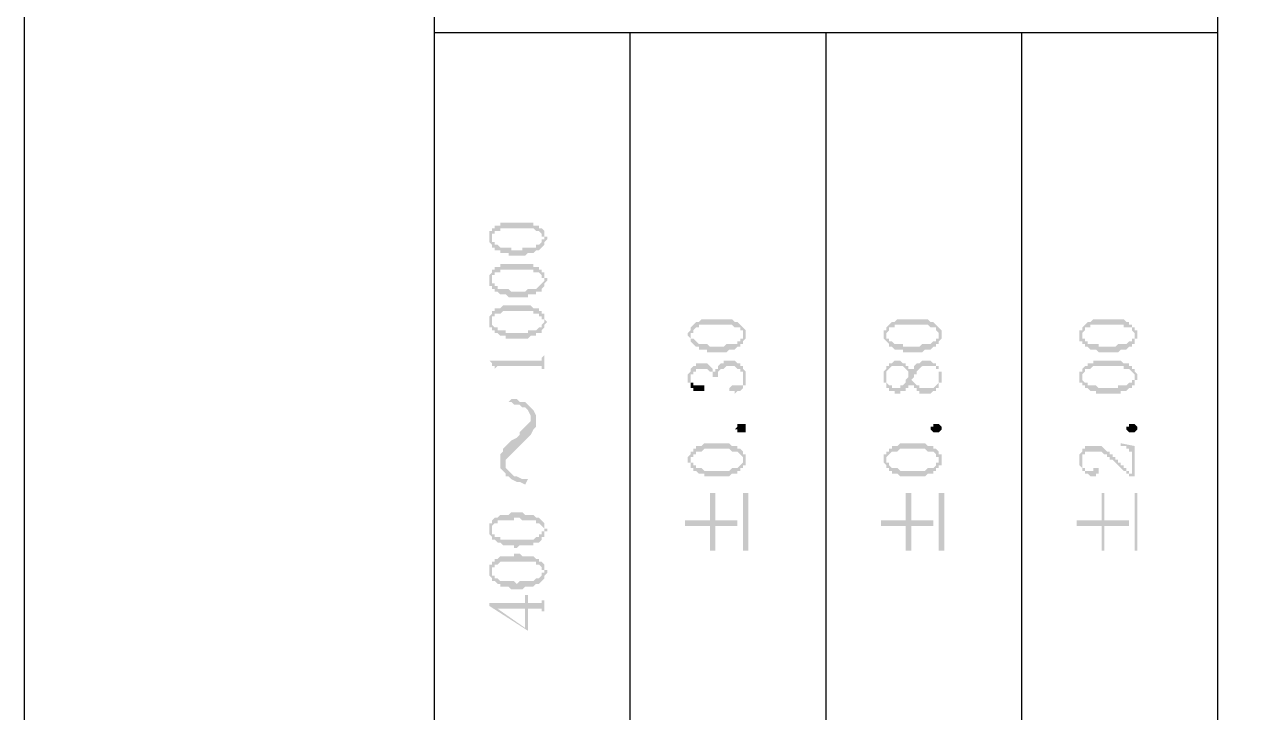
# Model space of a CAD drawing. Header units: millimetres. Extents: x 1448 to 2566, y 1057 to 1416.
# Drawn here: x 2146.13 to 2166, y 1226.03 to 1237.3 of the extents above; entities that cross this region are included whole.
import ezdxf

# ---------------------------------------------------------------- set-up
doc = ezdxf.new("R2010")
doc.units = ezdxf.units.MM

msp = doc.modelspace()

# ---------------------------------------------------------------- hatches: boundary and pattern name
at = {"transparency": 33554559}
for points in [[(2153.73711, 1233.78376), (2153.73711, 1233.73863), (2153.73711, 1233.73863), (2153.78224, 1233.6935), (2153.78224, 1233.82889), (2153.78224, 1233.87403), (2153.82737, 1233.87403), (2153.82737, 1233.91916), (2153.91764, 1233.91916), (2153.91764, 1233.96429), (2154.45922, 1233.96429), (2154.50436, 1233.91916), (2154.54949, 1233.91916), (2154.59462, 1233.87403), (2154.59462, 1233.82889), (2154.63975, 1233.82889), (2154.63975, 1233.78376), (2154.63975, 1233.91916), (2154.59462, 1233.96429), (2154.54949, 1233.96429), (2154.54949, 1234.00942), (2154.45922, 1234.00942), (2154.45922, 1234.05455), (2153.91764, 1234.05455), (2153.91764, 1234.00942), (2153.82737, 1234.00942), (2153.82737, 1233.96429), (2153.78224, 1233.96429), (2153.78224, 1233.91916), (2153.73711, 1233.91916), (2153.73711, 1233.87403), (2153.73711, 1233.82889)], [(2153.78224, 1233.6935), (2153.78224, 1233.64836), (2153.82737, 1233.64836), (2153.82737, 1233.60323), (2153.91764, 1233.60323), (2153.91764, 1233.5581), (2154.05303, 1233.5581), (2154.05303, 1233.51297), (2154.32383, 1233.51297), (2154.36896, 1233.5581), (2154.45922, 1233.5581), (2154.50436, 1233.60323), (2154.54949, 1233.60323), (2154.59462, 1233.64836), (2154.59462, 1233.64836), (2154.63975, 1233.6935), (2154.63975, 1233.73863), (2154.63975, 1233.73863), (2154.68488, 1233.78376), (2154.68488, 1233.82889), (2154.63975, 1233.82889), (2154.63975, 1233.87403), (2154.63975, 1233.91916), (2154.63975, 1233.78376), (2154.59462, 1233.78376), (2154.59462, 1233.73863), (2154.59462, 1233.73863), (2154.54949, 1233.6935), (2154.50436, 1233.6935), (2154.50436, 1233.64836), (2154.27869, 1233.64836), (2154.27869, 1233.60323), (2154.09817, 1233.60323), (2154.09817, 1233.64836), (2153.91764, 1233.64836), (2153.87251, 1233.6935), (2153.82737, 1233.6935), (2153.82737, 1233.73863), (2153.78224, 1233.73863), (2153.78224, 1233.78376), (2153.78224, 1233.78376)], [(2153.73711, 1233.10678), (2153.73711, 1233.01651), (2153.78224, 1233.01651), (2153.78224, 1233.10678), (2153.78224, 1233.15191), (2153.78224, 1233.19704), (2153.82737, 1233.19704), (2153.82737, 1233.24218), (2153.91764, 1233.24218), (2153.91764, 1233.28731), (2154.45922, 1233.28731), (2154.45922, 1233.24218), (2154.54949, 1233.24218), (2154.59462, 1233.19704), (2154.59462, 1233.15191), (2154.63975, 1233.15191), (2154.63975, 1233.10678), (2154.63975, 1233.24218), (2154.59462, 1233.24218), (2154.59462, 1233.28731), (2154.54949, 1233.28731), (2154.54949, 1233.33244), (2154.45922, 1233.33244), (2154.45922, 1233.37757), (2153.91764, 1233.37757), (2153.91764, 1233.33244), (2153.82737, 1233.33244), (2153.82737, 1233.28731), (2153.78224, 1233.28731), (2153.78224, 1233.24218), (2153.78224, 1233.24218), (2153.73711, 1233.19704), (2153.73711, 1233.15191), (2153.73711, 1233.15191)], [(2153.78224, 1233.01651), (2153.78224, 1232.97138), (2153.82737, 1232.97138), (2153.82737, 1232.92625), (2153.87251, 1232.92625), (2153.91764, 1232.88112), (2154.0079, 1232.88112), (2154.05303, 1232.83599), (2154.36896, 1232.83599), (2154.36896, 1232.88112), (2154.50436, 1232.88112), (2154.50436, 1232.92625), (2154.59462, 1232.92625), (2154.59462, 1232.97138), (2154.59462, 1232.97138), (2154.63975, 1233.01651), (2154.63975, 1233.06165), (2154.63975, 1233.06165), (2154.68488, 1233.10678), (2154.68488, 1233.15191), (2154.63975, 1233.15191), (2154.63975, 1233.19704), (2154.63975, 1233.24218), (2154.63975, 1233.10678), (2154.63975, 1233.10678), (2154.59462, 1233.06165), (2154.59462, 1233.06165), (2154.54949, 1233.01651), (2154.54949, 1233.01651), (2154.50436, 1232.97138), (2154.36896, 1232.97138), (2154.32383, 1232.92625), (2154.09817, 1232.92625), (2154.05303, 1232.97138), (2153.87251, 1232.97138), (2153.87251, 1233.01651), (2153.82737, 1233.01651), (2153.82737, 1233.06165), (2153.78224, 1233.06165), (2153.78224, 1233.10678), (2153.78224, 1233.10678)], [(2153.73711, 1232.4298), (2153.73711, 1232.38466), (2153.73711, 1232.33953), (2153.78224, 1232.33953), (2153.78224, 1232.2944), (2153.78224, 1232.4298), (2153.78224, 1232.47493), (2153.78224, 1232.52006), (2153.82737, 1232.52006), (2153.82737, 1232.56519), (2153.91764, 1232.56519), (2153.96277, 1232.61032), (2154.45922, 1232.61032), (2154.45922, 1232.56519), (2154.54949, 1232.56519), (2154.54949, 1232.52006), (2154.59462, 1232.52006), (2154.59462, 1232.47493), (2154.63975, 1232.47493), (2154.63975, 1232.4298), (2154.63975, 1232.56519), (2154.59462, 1232.56519), (2154.59462, 1232.61032), (2154.54949, 1232.61032), (2154.54949, 1232.65546), (2154.45922, 1232.65546), (2154.41409, 1232.70059), (2153.96277, 1232.70059), (2153.91764, 1232.65546), (2153.82737, 1232.65546), (2153.82737, 1232.61032), (2153.78224, 1232.61032), (2153.78224, 1232.56519), (2153.78224, 1232.56519), (2153.73711, 1232.52006), (2153.73711, 1232.47493), (2153.73711, 1232.47493)], [(2153.78224, 1232.2944), (2153.82737, 1232.2944), (2153.82737, 1232.24927), (2153.87251, 1232.24927), (2153.91764, 1232.20414), (2154.0079, 1232.20414), (2154.0079, 1232.159), (2154.36896, 1232.159), (2154.41409, 1232.20414), (2154.50436, 1232.20414), (2154.50436, 1232.24927), (2154.59462, 1232.24927), (2154.59462, 1232.2944), (2154.59462, 1232.2944), (2154.63975, 1232.33953), (2154.63975, 1232.38466), (2154.63975, 1232.38466), (2154.68488, 1232.4298), (2154.68488, 1232.4298), (2154.63975, 1232.47493), (2154.63975, 1232.52006), (2154.63975, 1232.56519), (2154.63975, 1232.4298), (2154.63975, 1232.4298), (2154.59462, 1232.38466), (2154.59462, 1232.33953), (2154.54949, 1232.33953), (2154.50436, 1232.2944), (2154.36896, 1232.2944), (2154.36896, 1232.24927), (2154.0079, 1232.24927), (2154.0079, 1232.2944), (2153.87251, 1232.2944), (2153.87251, 1232.33953), (2153.82737, 1232.33953), (2153.78224, 1232.38466), (2153.78224, 1232.4298), (2153.78224, 1232.4298)], [(2156.98662, 1232.20414), (2156.98662, 1232.20414), (2157.03176, 1232.159), (2157.03176, 1232.11387), (2157.03176, 1232.20414), (2157.03176, 1232.24927), (2157.07689, 1232.24927), (2157.07689, 1232.2944), (2157.07689, 1232.2944), (2157.12202, 1232.33953), (2157.16715, 1232.33953), (2157.16715, 1232.38466), (2157.70874, 1232.38466), (2157.75387, 1232.33953), (2157.84414, 1232.33953), (2157.84414, 1232.2944), (2157.88927, 1232.2944), (2157.88927, 1232.24927), (2157.88927, 1232.20414), (2157.88927, 1232.33953), (2157.88927, 1232.33953), (2157.84414, 1232.38466), (2157.84414, 1232.38466), (2157.799, 1232.4298), (2157.75387, 1232.4298), (2157.70874, 1232.47493), (2157.21229, 1232.47493), (2157.16715, 1232.4298), (2157.12202, 1232.4298), (2157.07689, 1232.38466), (2157.07689, 1232.38466), (2157.03176, 1232.33953), (2157.03176, 1232.2944), (2157.03176, 1232.2944), (2156.98662, 1232.24927), (2156.98662, 1232.24927)], [(2160.19101, 1232.20414), (2160.19101, 1232.159), (2160.23614, 1232.11387), (2160.23614, 1232.20414), (2160.23614, 1232.24927), (2160.23614, 1232.24927), (2160.28127, 1232.2944), (2160.28127, 1232.33953), (2160.37154, 1232.33953), (2160.37154, 1232.38466), (2160.91312, 1232.38466), (2160.95826, 1232.33953), (2161.04852, 1232.33953), (2161.04852, 1232.2944), (2161.04852, 1232.2944), (2161.09365, 1232.24927), (2161.09365, 1232.20414), (2161.09365, 1232.33953), (2161.09365, 1232.33953), (2161.04852, 1232.38466), (2161.04852, 1232.38466), (2161.00339, 1232.4298), (2160.95826, 1232.4298), (2160.91312, 1232.47493), (2160.41667, 1232.47493), (2160.37154, 1232.4298), (2160.32641, 1232.4298), (2160.28127, 1232.38466), (2160.28127, 1232.38466), (2160.23614, 1232.33953), (2160.23614, 1232.2944), (2160.19101, 1232.2944), (2160.19101, 1232.24927), (2160.19101, 1232.24927)], [(2163.39539, 1232.20414), (2163.39539, 1232.11387), (2163.44053, 1232.11387), (2163.44053, 1232.20414), (2163.44053, 1232.24927), (2163.44053, 1232.24927), (2163.48566, 1232.2944), (2163.48566, 1232.33953), (2163.57592, 1232.33953), (2163.57592, 1232.38466), (2164.11751, 1232.38466), (2164.11751, 1232.33953), (2164.2529, 1232.33953), (2164.2529, 1232.2944), (2164.2529, 1232.2944), (2164.29804, 1232.24927), (2164.29804, 1232.20414), (2164.29804, 1232.33953), (2164.2529, 1232.33953), (2164.2529, 1232.38466), (2164.20777, 1232.38466), (2164.20777, 1232.4298), (2164.16264, 1232.4298), (2164.11751, 1232.47493), (2163.62105, 1232.47493), (2163.57592, 1232.4298), (2163.53079, 1232.4298), (2163.48566, 1232.38466), (2163.48566, 1232.38466), (2163.44053, 1232.33953), (2163.44053, 1232.2944), (2163.39539, 1232.2944), (2163.39539, 1232.24927), (2163.39539, 1232.24927)], [(2157.03176, 1232.11387), (2157.07689, 1232.06874), (2157.07689, 1232.06874), (2157.12202, 1232.02361), (2157.16715, 1232.02361), (2157.16715, 1231.97847), (2157.30255, 1231.97847), (2157.30255, 1231.93334), (2157.61848, 1231.93334), (2157.66361, 1231.97847), (2157.75387, 1231.97847), (2157.799, 1232.02361), (2157.84414, 1232.02361), (2157.84414, 1232.06874), (2157.88927, 1232.06874), (2157.88927, 1232.11387), (2157.88927, 1232.11387), (2157.9344, 1232.159), (2157.9344, 1232.20414), (2157.9344, 1232.24927), (2157.9344, 1232.2944), (2157.9344, 1232.2944), (2157.88927, 1232.33953), (2157.88927, 1232.20414), (2157.88927, 1232.159), (2157.84414, 1232.159), (2157.84414, 1232.11387), (2157.799, 1232.11387), (2157.799, 1232.06874), (2157.61848, 1232.06874), (2157.57334, 1232.02361), (2157.34768, 1232.02361), (2157.30255, 1232.06874), (2157.16715, 1232.06874), (2157.12202, 1232.11387), (2157.12202, 1232.11387), (2157.07689, 1232.159), (2157.03176, 1232.159), (2157.03176, 1232.20414), (2157.03176, 1232.20414)], [(2160.23614, 1232.11387), (2160.28127, 1232.06874), (2160.28127, 1232.02361), (2160.32641, 1232.02361), (2160.37154, 1231.97847), (2160.50693, 1231.97847), (2160.50693, 1231.93334), (2160.82286, 1231.93334), (2160.86799, 1231.97847), (2160.95826, 1231.97847), (2161.00339, 1232.02361), (2161.04852, 1232.02361), (2161.04852, 1232.06874), (2161.09365, 1232.06874), (2161.09365, 1232.11387), (2161.09365, 1232.11387), (2161.13878, 1232.159), (2161.13878, 1232.20414), (2161.13878, 1232.24927), (2161.13878, 1232.2944), (2161.13878, 1232.2944), (2161.09365, 1232.33953), (2161.09365, 1232.20414), (2161.09365, 1232.159), (2161.04852, 1232.159), (2161.04852, 1232.11387), (2161.00339, 1232.11387), (2160.95826, 1232.06874), (2160.82286, 1232.06874), (2160.77773, 1232.02361), (2160.50693, 1232.02361), (2160.50693, 1232.06874), (2160.37154, 1232.06874), (2160.32641, 1232.11387), (2160.28127, 1232.11387), (2160.28127, 1232.159), (2160.23614, 1232.159), (2160.23614, 1232.20414), (2160.23614, 1232.20414)], [(2163.44053, 1232.11387), (2163.44053, 1232.06874), (2163.48566, 1232.06874), (2163.48566, 1232.02361), (2163.53079, 1232.02361), (2163.57592, 1231.97847), (2163.66619, 1231.97847), (2163.71132, 1231.93334), (2164.02724, 1231.93334), (2164.07238, 1231.97847), (2164.16264, 1231.97847), (2164.20777, 1232.02361), (2164.2529, 1232.02361), (2164.2529, 1232.06874), (2164.29804, 1232.06874), (2164.29804, 1232.11387), (2164.29804, 1232.159), (2164.34317, 1232.159), (2164.34317, 1232.20414), (2164.34317, 1232.24927), (2164.34317, 1232.2944), (2164.29804, 1232.2944), (2164.29804, 1232.33953), (2164.29804, 1232.20414), (2164.29804, 1232.159), (2164.2529, 1232.159), (2164.2529, 1232.11387), (2164.20777, 1232.11387), (2164.16264, 1232.06874), (2164.02724, 1232.06874), (2163.98211, 1232.02361), (2163.71132, 1232.02361), (2163.71132, 1232.06874), (2163.53079, 1232.06874), (2163.53079, 1232.11387), (2163.48566, 1232.11387), (2163.48566, 1232.159), (2163.44053, 1232.159), (2163.44053, 1232.20414), (2163.44053, 1232.20414)], [(2153.73711, 1231.79795), (2153.73711, 1231.79795), (2153.78224, 1231.75281), (2153.78224, 1231.70768), (2153.82737, 1231.70768), (2153.82737, 1231.66255), (2153.82737, 1231.57228), (2153.82737, 1231.66255), (2153.87251, 1231.70768), (2154.59462, 1231.70768), (2154.59462, 1231.66255), (2154.63975, 1231.66255), (2154.63975, 1231.57228), (2154.63975, 1231.97847), (2154.63975, 1231.88821), (2154.63975, 1231.88821), (2154.59462, 1231.84308), (2154.59462, 1231.79795), (2154.54949, 1231.79795)], [(2156.98662, 1231.52715), (2156.98662, 1231.43689), (2157.03176, 1231.43689), (2157.03176, 1231.39176), (2157.03176, 1231.52715), (2157.03176, 1231.57228), (2157.07689, 1231.57228), (2157.07689, 1231.61742), (2157.12202, 1231.61742), (2157.12202, 1231.66255), (2157.30255, 1231.66255), (2157.34768, 1231.61742), (2157.39281, 1231.61742), (2157.39281, 1231.57228), (2157.39281, 1231.52715), (2157.43795, 1231.52715), (2157.43795, 1231.43689), (2157.43795, 1231.52715), (2157.48308, 1231.52715), (2157.48308, 1231.57228), (2157.48308, 1231.61742), (2157.48308, 1231.61742), (2157.52821, 1231.66255), (2157.57334, 1231.66255), (2157.61848, 1231.70768), (2157.75387, 1231.70768), (2157.799, 1231.66255), (2157.84414, 1231.66255), (2157.84414, 1231.61742), (2157.88927, 1231.61742), (2157.88927, 1231.57228), (2157.88927, 1231.48202), (2157.88927, 1231.66255), (2157.88927, 1231.70768), (2157.84414, 1231.70768), (2157.84414, 1231.75281), (2157.799, 1231.75281), (2157.75387, 1231.79795), (2157.57334, 1231.79795), (2157.57334, 1231.75281), (2157.52821, 1231.75281), (2157.48308, 1231.70768), (2157.48308, 1231.66255), (2157.43795, 1231.66255), (2157.43795, 1231.57228), (2157.43795, 1231.61742), (2157.39281, 1231.61742), (2157.39281, 1231.66255), (2157.39281, 1231.66255), (2157.34768, 1231.70768), (2157.34768, 1231.70768), (2157.30255, 1231.75281), (2157.12202, 1231.75281), (2157.12202, 1231.70768), (2157.07689, 1231.70768), (2157.03176, 1231.66255), (2157.03176, 1231.61742), (2157.03176, 1231.61742), (2156.98662, 1231.57228), (2156.98662, 1231.57228)], [(2160.19101, 1231.52715), (2160.19101, 1231.43689), (2160.23614, 1231.43689), (2160.23614, 1231.39176), (2160.23614, 1231.34662), (2160.28127, 1231.34662), (2160.28127, 1231.30149), (2160.37154, 1231.30149), (2160.37154, 1231.25636), (2160.4618, 1231.25636), (2160.4618, 1231.30149), (2160.55207, 1231.30149), (2160.55207, 1231.34662), (2160.5972, 1231.34662), (2160.5972, 1231.39176), (2160.64233, 1231.39176), (2160.64233, 1231.43689), (2160.64233, 1231.39176), (2160.64233, 1231.48202), (2160.64233, 1231.48202), (2160.68746, 1231.52715), (2160.68746, 1231.57228), (2160.7326, 1231.57228), (2160.7326, 1231.61742), (2160.7326, 1231.61742), (2160.77773, 1231.66255), (2160.77773, 1231.66255), (2160.82286, 1231.70768), (2161.04852, 1231.70768), (2161.04852, 1231.66255), (2161.09365, 1231.66255), (2161.09365, 1231.57228), (2161.09365, 1231.39176), (2161.09365, 1231.43689), (2161.13878, 1231.43689), (2161.13878, 1231.48202), (2161.13878, 1231.57228), (2161.13878, 1231.61742), (2161.09365, 1231.61742), (2161.09365, 1231.66255), (2161.09365, 1231.70768), (2161.04852, 1231.70768), (2161.04852, 1231.75281), (2161.00339, 1231.75281), (2160.95826, 1231.79795), (2160.82286, 1231.79795), (2160.77773, 1231.75281), (2160.7326, 1231.75281), (2160.68746, 1231.70768), (2160.68746, 1231.66255), (2160.64233, 1231.66255), (2160.64233, 1231.61742), (2160.64233, 1231.66255), (2160.5972, 1231.57228), (2160.5972, 1231.52715), (2160.5972, 1231.52715), (2160.55207, 1231.48202), (2160.55207, 1231.43689), (2160.55207, 1231.43689), (2160.50693, 1231.39176), (2160.4618, 1231.39176), (2160.4618, 1231.34662), (2160.32641, 1231.34662), (2160.32641, 1231.39176), (2160.28127, 1231.39176), (2160.23614, 1231.43689), (2160.23614, 1231.48202), (2160.23614, 1231.66255), (2160.23614, 1231.66255), (2160.19101, 1231.61742), (2160.19101, 1231.57228), (2160.19101, 1231.57228)], [(2160.23614, 1231.66255), (2160.23614, 1231.52715), (2160.23614, 1231.57228), (2160.23614, 1231.61742), (2160.23614, 1231.61742), (2160.28127, 1231.66255), (2160.28127, 1231.66255), (2160.32641, 1231.70768), (2160.50693, 1231.70768), (2160.55207, 1231.66255), (2160.55207, 1231.66255), (2160.5972, 1231.61742), (2160.5972, 1231.57228), (2160.64233, 1231.66255), (2160.5972, 1231.66255), (2160.5972, 1231.70768), (2160.55207, 1231.70768), (2160.55207, 1231.75281), (2160.50693, 1231.75281), (2160.4618, 1231.79795), (2160.37154, 1231.79795), (2160.32641, 1231.75281), (2160.28127, 1231.75281), (2160.28127, 1231.70768), (2160.23614, 1231.70768)], [(2163.39539, 1231.52715), (2163.39539, 1231.48202), (2163.39539, 1231.43689), (2163.44053, 1231.43689), (2163.44053, 1231.39176), (2163.44053, 1231.52715), (2163.44053, 1231.57228), (2163.44053, 1231.57228), (2163.48566, 1231.61742), (2163.48566, 1231.66255), (2163.57592, 1231.66255), (2163.62105, 1231.70768), (2164.11751, 1231.70768), (2164.11751, 1231.66255), (2164.20777, 1231.66255), (2164.2529, 1231.61742), (2164.2529, 1231.61742), (2164.29804, 1231.57228), (2164.29804, 1231.52715), (2164.29804, 1231.66255), (2164.2529, 1231.66255), (2164.2529, 1231.70768), (2164.20777, 1231.70768), (2164.20777, 1231.75281), (2164.11751, 1231.75281), (2164.07238, 1231.79795), (2163.62105, 1231.79795), (2163.62105, 1231.75281), (2163.53079, 1231.75281), (2163.53079, 1231.70768), (2163.48566, 1231.70768), (2163.44053, 1231.66255), (2163.44053, 1231.61742), (2163.39539, 1231.61742), (2163.39539, 1231.57228), (2163.39539, 1231.57228)], [(2157.66361, 1231.34662), (2157.66361, 1231.30149), (2157.75387, 1231.30149), (2157.75387, 1231.25636), (2157.75387, 1231.25636), (2157.799, 1231.30149), (2157.84414, 1231.30149), (2157.88927, 1231.34662), (2157.88927, 1231.39176), (2157.9344, 1231.39176), (2157.9344, 1231.43689), (2157.9344, 1231.52715), (2157.9344, 1231.57228), (2157.9344, 1231.61742), (2157.9344, 1231.61742), (2157.88927, 1231.66255), (2157.88927, 1231.48202), (2157.88927, 1231.39176), (2157.70874, 1231.39176)], [(2163.44053, 1231.39176), (2163.48566, 1231.39176), (2163.48566, 1231.34662), (2163.53079, 1231.34662), (2163.57592, 1231.30149), (2163.66619, 1231.30149), (2163.66619, 1231.25636), (2164.07238, 1231.25636), (2164.07238, 1231.30149), (2164.16264, 1231.30149), (2164.20777, 1231.34662), (2164.2529, 1231.34662), (2164.2529, 1231.39176), (2164.29804, 1231.39176), (2164.29804, 1231.43689), (2164.29804, 1231.48202), (2164.34317, 1231.48202), (2164.34317, 1231.52715), (2164.34317, 1231.57228), (2164.34317, 1231.57228), (2164.29804, 1231.61742), (2164.29804, 1231.66255), (2164.29804, 1231.52715), (2164.29804, 1231.48202), (2164.2529, 1231.48202), (2164.2529, 1231.43689), (2164.20777, 1231.43689), (2164.16264, 1231.39176), (2164.02724, 1231.39176), (2164.02724, 1231.34662), (2163.71132, 1231.34662), (2163.66619, 1231.39176), (2163.53079, 1231.39176), (2163.53079, 1231.43689), (2163.48566, 1231.43689), (2163.44053, 1231.48202), (2163.44053, 1231.52715), (2163.44053, 1231.52715)], [(2157.03176, 1231.39176), (2157.03176, 1231.34662), (2157.07689, 1231.34662), (2157.07689, 1231.30149), (2157.25742, 1231.30149), (2157.25742, 1231.34662), (2157.25742, 1231.39176), (2157.07689, 1231.39176), (2157.07689, 1231.43689), (2157.03176, 1231.43689), (2157.03176, 1231.48202), (2157.03176, 1231.48202)], [(2160.64233, 1231.39176), (2160.68746, 1231.39176), (2160.68746, 1231.34662), (2160.7326, 1231.34662), (2160.7326, 1231.30149), (2160.77773, 1231.30149), (2160.77773, 1231.25636), (2160.95826, 1231.25636), (2161.00339, 1231.30149), (2161.04852, 1231.30149), (2161.04852, 1231.34662), (2161.09365, 1231.34662), (2161.09365, 1231.39176), (2161.09365, 1231.52715), (2161.09365, 1231.43689), (2161.09365, 1231.43689), (2161.04852, 1231.39176), (2161.04852, 1231.39176), (2161.00339, 1231.34662), (2160.77773, 1231.34662), (2160.77773, 1231.39176), (2160.7326, 1231.39176), (2160.68746, 1231.43689), (2160.68746, 1231.43689), (2160.64233, 1231.48202)], [(2154.05303, 1231.12096), (2154.09817, 1231.12096), (2154.1433, 1231.07583), (2154.23356, 1231.07583), (2154.27869, 1231.0307), (2154.32383, 1231.0307), (2154.36896, 1230.98557), (2154.41409, 1230.8953), (2154.41409, 1230.57938), (2154.41409, 1230.57938), (2154.45922, 1230.66964), (2154.50436, 1230.71477), (2154.50436, 1230.8953), (2154.45922, 1230.98557), (2154.41409, 1231.0307), (2154.41409, 1231.0307), (2154.36896, 1231.07583), (2154.32383, 1231.12096), (2154.23356, 1231.12096), (2154.18843, 1231.1661), (2154.09817, 1231.1661)], [(2153.91764, 1230.12806), (2153.91764, 1230.03779), (2153.96277, 1229.99266), (2154.0079, 1229.94753), (2154.0079, 1230.12806), (2154.0079, 1230.17319), (2154.05303, 1230.21832), (2154.09817, 1230.26345), (2154.1433, 1230.30858), (2154.18843, 1230.35372), (2154.23356, 1230.39885), (2154.27869, 1230.44398), (2154.32383, 1230.48911), (2154.32383, 1230.48911), (2154.36896, 1230.53424), (2154.41409, 1230.57938), (2154.41409, 1230.85017), (2154.41409, 1230.80504), (2154.36896, 1230.75991), (2154.32383, 1230.71477), (2154.27869, 1230.66964), (2154.23356, 1230.62451), (2154.23356, 1230.57938), (2154.18843, 1230.53424), (2154.09817, 1230.48911), (2154.09817, 1230.48911), (2154.05303, 1230.44398), (2154.0079, 1230.39885), (2153.96277, 1230.35372), (2153.96277, 1230.30858), (2153.91764, 1230.26345), (2153.91764, 1230.21832)], [(2157.9344, 1230.66964), (2157.9344, 1230.62451), (2157.799, 1230.62451), (2157.799, 1230.66964), (2157.75387, 1230.66964), (2157.799, 1230.71477), (2157.799, 1230.75991), (2157.9344, 1230.75991), (2157.9344, 1230.71477), (2157.9344, 1230.66964)], [(2161.13878, 1230.66964), (2161.13878, 1230.66964), (2161.09365, 1230.62451), (2161.00339, 1230.62451), (2160.95826, 1230.66964), (2160.95826, 1230.71477), (2161.00339, 1230.71477), (2161.00339, 1230.75991), (2161.09365, 1230.75991), (2161.13878, 1230.71477), (2161.13878, 1230.66964)], [(2164.34317, 1230.66964), (2164.34317, 1230.66964), (2164.29804, 1230.62451), (2164.20777, 1230.62451), (2164.16264, 1230.66964), (2164.16264, 1230.71477), (2164.20777, 1230.71477), (2164.20777, 1230.75991), (2164.29804, 1230.75991), (2164.34317, 1230.71477), (2164.34317, 1230.66964)], [(2156.98662, 1230.17319), (2156.98662, 1230.12806), (2157.03176, 1230.12806), (2157.03176, 1230.08292), (2157.03176, 1230.03779), (2157.03176, 1230.17319), (2157.03176, 1230.21832), (2157.07689, 1230.21832), (2157.07689, 1230.26345), (2157.12202, 1230.26345), (2157.12202, 1230.30858), (2157.21229, 1230.30858), (2157.25742, 1230.35372), (2157.66361, 1230.35372), (2157.70874, 1230.30858), (2157.799, 1230.30858), (2157.84414, 1230.26345), (2157.84414, 1230.26345), (2157.88927, 1230.21832), (2157.88927, 1230.17319), (2157.88927, 1230.30858), (2157.88927, 1230.30858), (2157.84414, 1230.35372), (2157.799, 1230.35372), (2157.799, 1230.39885), (2157.70874, 1230.39885), (2157.66361, 1230.44398), (2157.25742, 1230.44398), (2157.21229, 1230.39885), (2157.12202, 1230.39885), (2157.12202, 1230.35372), (2157.07689, 1230.35372), (2157.07689, 1230.30858), (2157.03176, 1230.30858), (2157.03176, 1230.26345), (2157.03176, 1230.26345), (2156.98662, 1230.21832), (2156.98662, 1230.21832)], [(2160.19101, 1230.17319), (2160.19101, 1230.12806), (2160.19101, 1230.12806), (2160.23614, 1230.08292), (2160.23614, 1230.03779), (2160.23614, 1230.17319), (2160.23614, 1230.21832), (2160.23614, 1230.21832), (2160.28127, 1230.26345), (2160.28127, 1230.26345), (2160.32641, 1230.30858), (2160.41667, 1230.30858), (2160.4618, 1230.35372), (2160.86799, 1230.35372), (2160.91312, 1230.30858), (2161.00339, 1230.30858), (2161.04852, 1230.26345), (2161.04852, 1230.21832), (2161.09365, 1230.21832), (2161.09365, 1230.17319), (2161.09365, 1230.30858), (2161.09365, 1230.30858), (2161.04852, 1230.35372), (2161.00339, 1230.35372), (2161.00339, 1230.39885), (2160.91312, 1230.39885), (2160.86799, 1230.44398), (2160.4618, 1230.44398), (2160.41667, 1230.39885), (2160.32641, 1230.39885), (2160.32641, 1230.35372), (2160.28127, 1230.35372), (2160.28127, 1230.30858), (2160.23614, 1230.30858), (2160.23614, 1230.26345), (2160.19101, 1230.26345), (2160.19101, 1230.21832), (2160.19101, 1230.21832)], [(2163.39539, 1230.17319), (2163.39539, 1230.12806), (2163.39539, 1230.08292), (2163.39539, 1230.08292), (2163.44053, 1230.03779), (2163.44053, 1230.17319), (2163.44053, 1230.26345), (2163.48566, 1230.26345), (2163.48566, 1230.30858), (2163.75645, 1230.30858), (2163.80158, 1230.26345), (2163.84672, 1230.26345), (2163.84672, 1230.21832), (2163.89185, 1230.21832), (2163.89185, 1230.17319), (2163.93698, 1230.17319), (2163.98211, 1230.12806), (2163.98211, 1230.12806), (2164.02724, 1230.08292), (2164.02724, 1230.08292), (2164.07238, 1230.03779), (2164.07238, 1230.03779), (2164.11751, 1229.99266), (2164.16264, 1229.99266), (2164.16264, 1229.94753), (2164.20777, 1229.94753), (2164.20777, 1229.90239), (2164.2529, 1229.90239), (2164.2529, 1229.94753), (2164.20777, 1229.94753), (2164.20777, 1229.99266), (2164.16264, 1229.99266), (2164.16264, 1230.03779), (2164.11751, 1230.03779), (2164.11751, 1230.08292), (2164.07238, 1230.08292), (2164.07238, 1230.12806), (2164.02724, 1230.12806), (2164.02724, 1230.17319), (2163.98211, 1230.17319), (2163.98211, 1230.21832), (2163.93698, 1230.21832), (2163.93698, 1230.26345), (2163.89185, 1230.26345), (2163.89185, 1230.30858), (2163.84672, 1230.30858), (2163.80158, 1230.35372), (2163.80158, 1230.35372), (2163.75645, 1230.39885), (2163.48566, 1230.39885), (2163.48566, 1230.35372), (2163.44053, 1230.35372), (2163.44053, 1230.30858), (2163.44053, 1230.30858), (2163.39539, 1230.26345), (2163.39539, 1230.21832), (2163.39539, 1230.21832)], [(2164.07238, 1230.44398), (2164.07238, 1230.39885), (2164.16264, 1230.39885), (2164.16264, 1230.35372), (2164.20777, 1230.35372), (2164.20777, 1230.30858), (2164.2529, 1230.30858), (2164.2529, 1229.90239), (2164.29804, 1229.90239), (2164.29804, 1230.39885)], [(2157.03176, 1230.03779), (2157.07689, 1230.03779), (2157.07689, 1229.99266), (2157.12202, 1229.99266), (2157.16715, 1229.94753), (2157.25742, 1229.94753), (2157.25742, 1229.90239), (2157.66361, 1229.90239), (2157.70874, 1229.94753), (2157.799, 1229.94753), (2157.799, 1229.99266), (2157.84414, 1229.99266), (2157.84414, 1230.03779), (2157.88927, 1230.03779), (2157.88927, 1230.08292), (2157.9344, 1230.08292), (2157.9344, 1230.12806), (2157.9344, 1230.17319), (2157.9344, 1230.21832), (2157.9344, 1230.26345), (2157.88927, 1230.26345), (2157.88927, 1230.30858), (2157.88927, 1230.17319), (2157.88927, 1230.12806), (2157.88927, 1230.12806), (2157.84414, 1230.08292), (2157.84414, 1230.08292), (2157.799, 1230.03779), (2157.70874, 1230.03779), (2157.66361, 1229.99266), (2157.25742, 1229.99266), (2157.21229, 1230.03779), (2157.12202, 1230.03779), (2157.12202, 1230.08292), (2157.07689, 1230.08292), (2157.07689, 1230.12806), (2157.03176, 1230.12806), (2157.03176, 1230.17319), (2157.03176, 1230.17319)], [(2160.23614, 1230.03779), (2160.28127, 1230.03779), (2160.28127, 1229.99266), (2160.32641, 1229.99266), (2160.32641, 1229.94753), (2160.41667, 1229.94753), (2160.4618, 1229.90239), (2160.86799, 1229.90239), (2160.91312, 1229.94753), (2161.00339, 1229.94753), (2161.00339, 1229.99266), (2161.04852, 1229.99266), (2161.04852, 1230.03779), (2161.09365, 1230.03779), (2161.09365, 1230.08292), (2161.13878, 1230.08292), (2161.13878, 1230.12806), (2161.13878, 1230.17319), (2161.13878, 1230.21832), (2161.13878, 1230.26345), (2161.09365, 1230.26345), (2161.09365, 1230.30858), (2161.09365, 1230.17319), (2161.09365, 1230.12806), (2161.04852, 1230.12806), (2161.04852, 1230.08292), (2161.04852, 1230.08292), (2161.00339, 1230.03779), (2160.91312, 1230.03779), (2160.86799, 1229.99266), (2160.4618, 1229.99266), (2160.41667, 1230.03779), (2160.32641, 1230.03779), (2160.28127, 1230.08292), (2160.28127, 1230.12806), (2160.23614, 1230.12806), (2160.23614, 1230.17319), (2160.23614, 1230.17319)], [(2154.0079, 1229.94753), (2154.0079, 1229.90239), (2154.05303, 1229.90239), (2154.09817, 1229.85726), (2154.18843, 1229.81213), (2154.23356, 1229.81213), (2154.32383, 1229.767), (2154.36896, 1229.85726), (2154.27869, 1229.85726), (2154.18843, 1229.90239), (2154.1433, 1229.90239), (2154.09817, 1229.94753), (2154.09817, 1229.94753), (2154.05303, 1229.99266), (2154.0079, 1230.03779), (2154.0079, 1230.12806)], [(2163.44053, 1230.03779), (2163.44053, 1229.99266), (2163.48566, 1229.99266), (2163.48566, 1229.94753), (2163.53079, 1229.94753), (2163.57592, 1229.90239), (2163.66619, 1229.90239), (2163.66619, 1229.94753), (2163.71132, 1229.94753), (2163.71132, 1229.99266), (2163.71132, 1230.03779), (2163.62105, 1230.03779), (2163.62105, 1229.99266), (2163.48566, 1229.99266), (2163.48566, 1230.03779), (2163.44053, 1230.03779), (2163.44053, 1230.08292), (2163.44053, 1230.17319)], [(2156.94149, 1229.18028), (2156.94149, 1229.09002), (2157.34768, 1229.09002), (2157.34768, 1228.68383), (2157.43795, 1228.68383), (2157.43795, 1229.09002), (2157.799, 1229.09002), (2157.799, 1229.18028), (2157.43795, 1229.18028), (2157.43795, 1229.6316), (2157.34768, 1229.6316), (2157.34768, 1229.18028)], [(2157.97953, 1228.68383), (2157.97953, 1229.6316), (2157.88927, 1229.6316), (2157.88927, 1228.68383)], [(2160.14588, 1229.18028), (2160.14588, 1229.09002), (2160.55207, 1229.09002), (2160.55207, 1228.68383), (2160.64233, 1228.68383), (2160.64233, 1229.09002), (2161.00339, 1229.09002), (2161.00339, 1229.18028), (2160.64233, 1229.18028), (2160.64233, 1229.6316), (2160.55207, 1229.6316), (2160.55207, 1229.18028)], [(2161.18392, 1228.68383), (2161.18392, 1229.6316), (2161.09365, 1229.6316), (2161.09365, 1228.68383)], [(2163.35026, 1229.18028), (2163.35026, 1229.09002), (2163.75645, 1229.09002), (2163.75645, 1228.68383), (2163.80158, 1228.68383), (2163.80158, 1229.09002), (2164.20777, 1229.09002), (2164.20777, 1229.18028), (2163.80158, 1229.18028), (2163.80158, 1229.6316), (2163.75645, 1229.6316), (2163.75645, 1229.18028)], [(2164.34317, 1228.68383), (2164.34317, 1229.6316), (2164.29804, 1229.6316), (2164.29804, 1228.68383)], [(2153.73711, 1229.04488), (2153.73711, 1228.99975), (2153.73711, 1228.95462), (2153.73711, 1228.95462), (2153.78224, 1228.90949), (2153.78224, 1229.04488), (2153.78224, 1229.09002), (2153.78224, 1229.09002), (2153.82737, 1229.13515), (2153.87251, 1229.13515), (2153.87251, 1229.18028), (2154.1433, 1229.18028), (2154.1433, 1229.22541), (2154.23356, 1229.22541), (2154.27869, 1229.18028), (2154.50436, 1229.18028), (2154.50436, 1229.13515), (2154.54949, 1229.13515), (2154.59462, 1229.09002), (2154.59462, 1229.09002), (2154.63975, 1229.04488), (2154.63975, 1229.13515), (2154.59462, 1229.18028), (2154.59462, 1229.18028), (2154.54949, 1229.22541), (2154.50436, 1229.22541), (2154.45922, 1229.27054), (2154.32383, 1229.27054), (2154.27869, 1229.31568), (2154.09817, 1229.31568), (2154.05303, 1229.27054), (2153.91764, 1229.27054), (2153.87251, 1229.22541), (2153.82737, 1229.22541), (2153.78224, 1229.18028), (2153.78224, 1229.13515), (2153.73711, 1229.13515), (2153.73711, 1229.09002)], [(2153.78224, 1228.90949), (2153.78224, 1228.86435), (2153.82737, 1228.86435), (2153.87251, 1228.81922), (2153.91764, 1228.81922), (2153.96277, 1228.77409), (2154.1433, 1228.77409), (2154.1433, 1228.72896), (2154.18843, 1228.72896), (2154.23356, 1228.77409), (2154.45922, 1228.77409), (2154.45922, 1228.81922), (2154.54949, 1228.81922), (2154.59462, 1228.86435), (2154.59462, 1228.90949), (2154.63975, 1228.90949), (2154.63975, 1228.95462), (2154.63975, 1228.99975), (2154.68488, 1228.99975), (2154.68488, 1229.04488), (2154.63975, 1229.04488), (2154.63975, 1229.09002), (2154.63975, 1229.13515), (2154.63975, 1228.99975), (2154.59462, 1228.99975), (2154.59462, 1228.95462), (2154.54949, 1228.95462), (2154.54949, 1228.90949), (2154.50436, 1228.90949), (2154.45922, 1228.86435), (2153.91764, 1228.86435), (2153.91764, 1228.90949), (2153.82737, 1228.90949), (2153.82737, 1228.95462), (2153.78224, 1228.95462), (2153.78224, 1228.99975), (2153.78224, 1229.04488)], [(2153.73711, 1228.3679), (2153.73711, 1228.32277), (2153.73711, 1228.27764), (2153.73711, 1228.27764), (2153.78224, 1228.2325), (2153.78224, 1228.3679), (2153.78224, 1228.41303), (2153.82737, 1228.41303), (2153.82737, 1228.45816), (2153.87251, 1228.45816), (2153.91764, 1228.5033), (2154.50436, 1228.5033), (2154.50436, 1228.45816), (2154.54949, 1228.45816), (2154.59462, 1228.41303), (2154.59462, 1228.3679), (2154.63975, 1228.3679), (2154.63975, 1228.45816), (2154.59462, 1228.5033), (2154.54949, 1228.5033), (2154.54949, 1228.54843), (2154.50436, 1228.54843), (2154.45922, 1228.59356), (2154.27869, 1228.59356), (2154.23356, 1228.63869), (2154.1433, 1228.63869), (2154.1433, 1228.59356), (2153.91764, 1228.59356), (2153.87251, 1228.54843), (2153.82737, 1228.54843), (2153.82737, 1228.5033), (2153.78224, 1228.5033), (2153.78224, 1228.45816), (2153.73711, 1228.45816), (2153.73711, 1228.41303)], [(2153.78224, 1228.2325), (2153.78224, 1228.18737), (2153.82737, 1228.18737), (2153.87251, 1228.14224), (2153.91764, 1228.14224), (2153.91764, 1228.09711), (2154.05303, 1228.09711), (2154.09817, 1228.05198), (2154.27869, 1228.05198), (2154.32383, 1228.09711), (2154.45922, 1228.09711), (2154.50436, 1228.14224), (2154.54949, 1228.14224), (2154.59462, 1228.18737), (2154.59462, 1228.18737), (2154.63975, 1228.2325), (2154.63975, 1228.27764), (2154.63975, 1228.27764), (2154.68488, 1228.32277), (2154.68488, 1228.3679), (2154.63975, 1228.3679), (2154.63975, 1228.41303), (2154.63975, 1228.45816), (2154.63975, 1228.32277), (2154.59462, 1228.32277), (2154.59462, 1228.27764), (2154.59462, 1228.27764), (2154.54949, 1228.2325), (2154.50436, 1228.2325), (2154.45922, 1228.18737), (2154.23356, 1228.18737), (2154.18843, 1228.14224), (2154.18843, 1228.14224), (2154.1433, 1228.18737), (2153.91764, 1228.18737), (2153.87251, 1228.2325), (2153.82737, 1228.2325), (2153.82737, 1228.27764), (2153.78224, 1228.27764), (2153.78224, 1228.32277), (2153.78224, 1228.3679)], [(2153.73711, 1227.82631), (2153.73711, 1227.78118), (2154.36896, 1227.37499), (2154.36896, 1227.73605), (2154.59462, 1227.73605), (2154.59462, 1227.69092), (2154.63975, 1227.69092), (2154.63975, 1227.60065), (2154.63975, 1227.96171), (2154.63975, 1227.87145), (2154.59462, 1227.87145), (2154.59462, 1227.82631), (2154.36896, 1227.82631), (2154.36896, 1227.96171), (2154.32383, 1227.96171), (2154.32383, 1227.42012), (2153.87251, 1227.73605), (2153.87251, 1227.73605)], [(2153.73711, 1227.82631), (2153.87251, 1227.73605), (2154.32383, 1227.73605), (2154.32383, 1227.42012), (2154.32383, 1227.82631)]]:
    msp.add_hatch(color=256, dxfattribs=at).paths.add_polyline_path(points)

# ---------------------------------------------------------------- linework, layer by layer
msp.add_line((2152.83439, 1409.56132), (2152.83439, 1122.82038))
msp.add_lwpolyline([(2566.12792, 1118.56132), (2566.12792, 1415.56132), (2146.12793, 1415.56132), (2146.12793, 1118.56132)], close=True)
for points in [[(2165.652, 1409.56132), (2165.652, 1122.82038)], [(2152.83447, 1237.16867), (2165.652, 1237.16867)], [(2156.03885, 1237.16867), (2156.03885, 1144.15127)], [(2159.24323, 1237.16867), (2159.24323, 1144.15127)], [(2162.44762, 1237.16867), (2162.44762, 1144.15127)]]:
    msp.add_lwpolyline(points)

doc.saveas('drawing.dxf')
